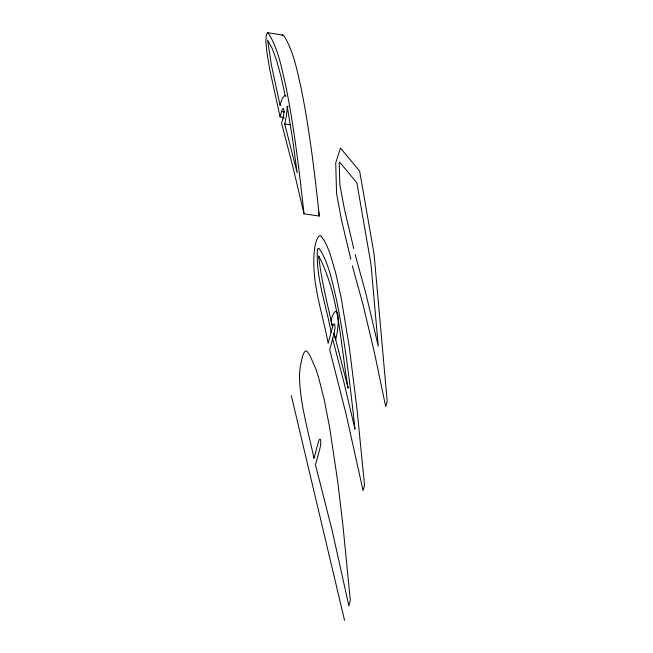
<?xml version="1.0" encoding="UTF-8"?>
<svg xmlns="http://www.w3.org/2000/svg" width="653" height="653" viewBox="0 0 653 653"><rect width="100%" height="100%" fill="white"/><g stroke="black" fill="none" stroke-linecap="round" stroke-linejoin="round"><path stroke-width="0.98" d="M280.08 116.928L281.541 111.516A6.359 1.388 -81.7 0 1 283.761 109.312A6.359 1.388 -81.7 0 1 283.059 117.94L281.598 123.352L292.748 166.189L304.012 213.825L319.358 216.053C314.64 173.176 309.644 130.241 301.09 87.935C297.091 70.72 293.94 52.689 284.847 37.27A197.859 43.106 -81.7 0 0 283.28 35.148L267.477 32.65L266.359 34.74L265.836 41.637L267.004 53.138L269.787 69.634L280.08 116.928L283.916 117.491M332.557 326.965L328.173 343.209C322.264 311.481 310.077 279.329 314.885 246.663A13.664 2.979 -81.7 0 1 316.566 240.231L318.558 236.321L320.607 235.553L324.198 240.41L327.104 246.214L329.977 253.527L335.642 272.644L341.168 297.776L349.241 346.727L357.02 409.186L364.529 485.163L363.068 490.574L346.294 415.006L329.692 349.633L334.075 333.389A6.359 1.388 -81.7 0 0 334.777 324.761A6.359 1.388 -81.7 0 0 332.557 326.965L331.038 320.55A19.068 4.155 -81.7 0 1 337.699 313.938A19.068 4.155 -81.7 0 1 335.593 339.813L334.075 333.389L348.155 388.233C340.474 344.727 339.201 294.87 318.656 255.903C321.235 279.5 327.063 302.6 332.263 325.716M282.031 35.858L282.822 34.878M280.986 105.215L280.031 105.076A19.068 4.155 -81.7 0 1 285.247 95.909L286.202 96.048M287.222 106.333L292.226 136.804L297.148 172.784L284.692 123.939A19.068 4.155 -81.7 0 0 287.222 106.333L288.177 106.472M281.541 111.516L284.61 111.965M283.059 117.94L283.826 118.046M284.692 123.939L290.454 124.772M267.477 32.65L267.926 32.919A197.859 43.106 -81.7 0 1 269.493 35.042C278.586 50.461 281.737 68.492 285.736 85.706C294.299 128.012 299.286 170.955 304.012 213.825M355.191 254.637L366.235 294.944L378.275 346.27L370.937 263.853L356.873 182.856L339.617 162.091L339.217 163.323L339.797 184.268L344.4 209.05L353.738 248.466M352.334 265.714L363.346 305.898L374.471 352.881L385.711 406.664L387.172 401.244L374.079 254.172L359.656 171.151L340.515 148.109L335.707 162.817L336.564 193.468L341.429 219.661L350.816 259.29M332.614 338.801L343.764 381.646L355.02 429.282C350.196 385.588 345.143 341.821 336.246 298.739C332.369 282.333 329.226 265.175 320.509 250.491A197.859 43.106 -81.7 0 0 318.942 248.369L317.872 248.662A3.053 0.661 -81.7 0 0 317.374 250.189C315.832 278.039 326.361 305.245 331.095 332.385M291.336 395.628L344.547 620.35M280.031 105.076L271.46 65.316L267.616 40.143L272.113 48.298L276.521 60.231L280.929 76.205L285.247 95.909M318.354 211.621L319.358 216.053M299.449 374.373C299.645 402.901 308.224 430.621 313.954 458.365L318.354 442.179A6.359 1.388 -81.7 0 1 320.574 439.975A6.359 1.388 -81.7 0 1 319.872 448.603L315.481 464.887L332.132 530.383L348.865 605.788L350.326 600.376L342.817 524.4L337.658 481.261L329.692 427.805L324.214 399.669L318.623 377.548L315.774 368.741L309.995 355.624L307.057 351.314L305.767 350.824L304.412 352.106A15.901 3.461 -81.7 0 0 302.437 356.685L300.315 366.129L299.449 374.373"/></g></svg>
